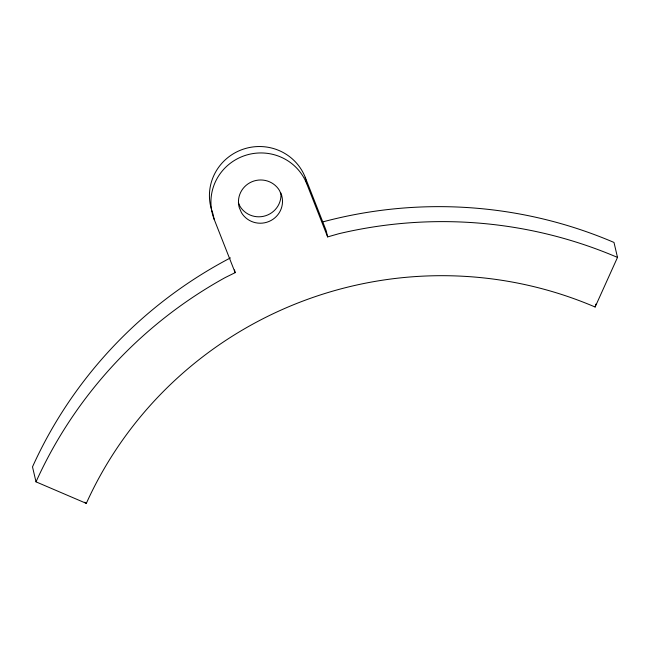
<?xml version="1.0" encoding="UTF-8"?>
<svg xmlns="http://www.w3.org/2000/svg" width="650" height="650" viewBox="0 0 650 650"><rect width="100%" height="100%" fill="white"/><g stroke="black" fill="none" stroke-linecap="round" stroke-linejoin="round"><path stroke-width="0.97" d="M230.441 257.896A440.903 432.055 -13.2 0 0 32.5 466.871L36.01 481.845L86.312 503.384A385.791 378.048 -13.2 0 1 595.116 307.011L595.904 304.078M595.116 307.011L617.5 257.416L613.99 242.442A440.903 432.055 -13.2 0 0 322.798 221.894M234.496 269.912L235.146 272.659L225.217 277.566A440.903 432.055 -13.2 0 0 36.01 481.845M235.146 272.659L214.232 219.481L212.729 213.062A49.603 48.604 -13.2 0 1 241.182 149.931A49.603 48.604 -13.2 0 1 305.216 177.304L306.727 183.722L327.641 236.909L338.829 233.716A440.903 432.055 -13.2 0 1 617.5 257.416M84.679 502.198L86.312 503.384M238.355 202.524L239.956 206.253A22.043 21.604 -13.2 0 0 265.696 215.719A22.043 21.604 -13.2 0 0 280.906 193.009M305.216 177.304L326.129 230.49L327.641 236.909M214.232 219.481A49.603 48.604 -13.2 0 1 242.686 156.349A49.603 48.604 -13.2 0 1 306.727 183.722M281.726 195.715L279.5 190.531A22.043 21.604 -13.2 0 0 251.956 181.74A22.043 21.604 -13.2 0 0 239.232 207.488L241.459 212.672A22.043 21.604 -13.2 0 0 269.002 221.463A22.043 21.604 -13.2 0 0 281.726 195.715"/></g></svg>
